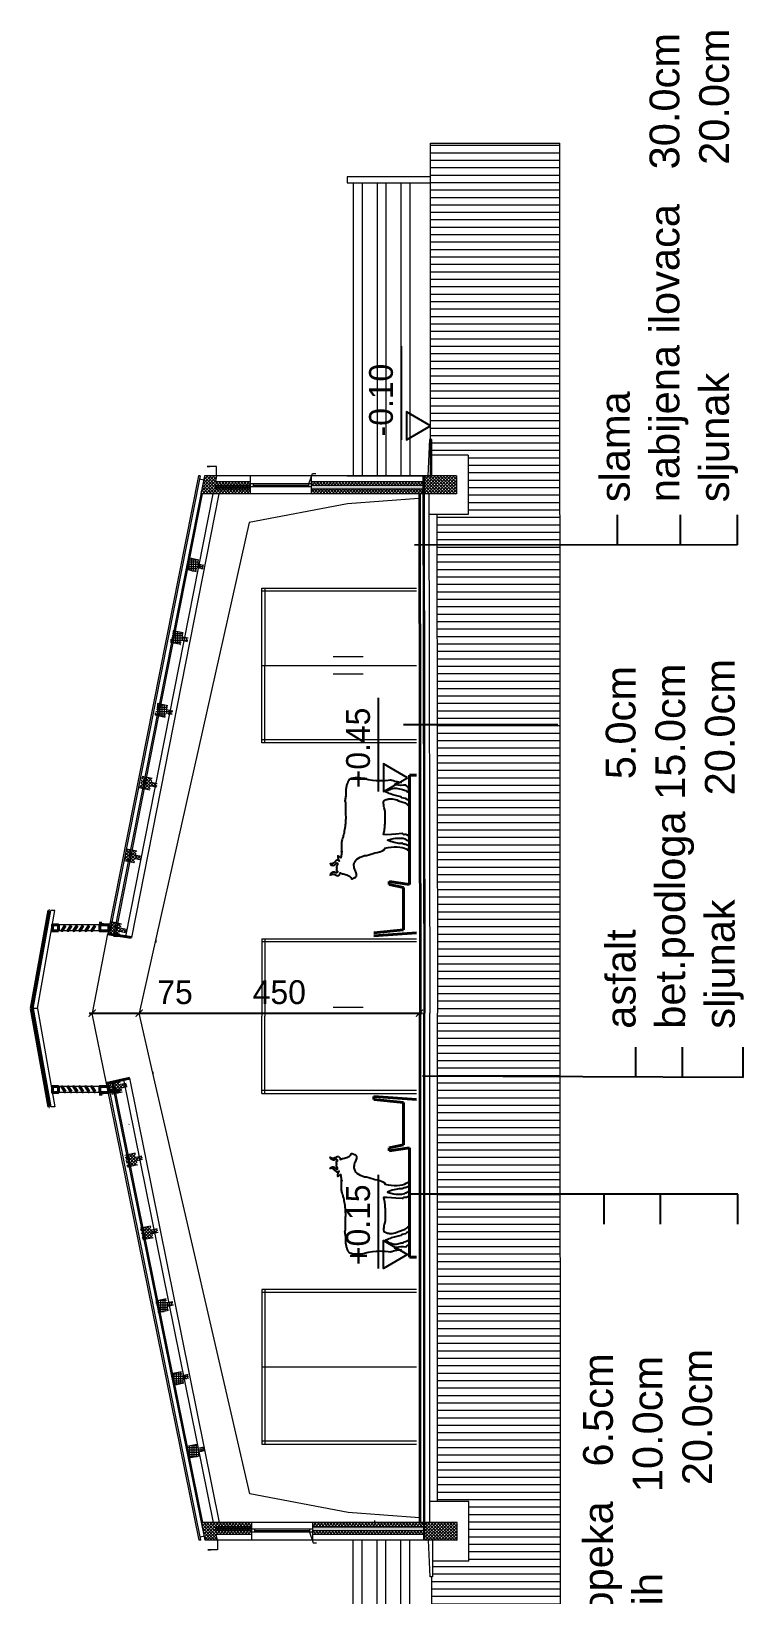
# Model space of a CAD drawing. Header units: millimetres. Extents: x 73 to 57768, y -40361 to 10065.
# Drawn here: x 17407 to 18603, y 3699 to 6325 of the extents above; entities that cross this region are included whole.
import ezdxf

# ---------------------------------------------------------------- set-up
doc = ezdxf.new("R2010")
doc.units = ezdxf.units.MM
for name, color, linetype, lineweight in [('kote', 124, 'Continuous', 5), ('kote i srafura', 9, 'Continuous', 5), ('Layer1', 7, 'Continuous', 5), ('Layer2', 1, 'Continuous', 5), ('Layer3', 3, 'Continuous', 5)]:
    doc.layers.add(name, color=color, linetype=linetype, lineweight=lineweight)
doc.layers.add('pogled', color=7, linetype='Continuous', lineweight=5, true_color=0x8db1c3)
doc.layers.add('presjek', color=7, linetype='Continuous', lineweight=40, true_color=0xe37da2)
doc.layers.add('TEXT', color=7, linetype='Continuous')
doc.dimstyles.new('1-200', dxfattribs={"dimtxt": 40, "dimasz": 12, "dimexe": 10, "dimexo": 10, "dimgap": 15, "dimtad": 1, "dimdec": 0, "dimtxsty": 'Standard', "dimblk": 'ARCHTICK', "dimcen": 2.5, "dimdle": 5, "dimadec": 0, "dimazin": 0, "dimtfac": 1, "dimtdec": 0, "dimtmove": 0, "dimatfit": 3, "dimldrblk": 'ARCHTICK', "dimfxl": 1, "dimarcsym": 0})
pattern_1 = [(135, (19755.5637, -9943.8857), (-2.6516504, -2.6516504), []), (225, (19755.5637, -9943.8857), (2.6516504, -2.6516504), [])]
pattern_2 = [(225, (19754.3293, 19312.8506), (-2.6516504, 2.6516504), []), (135, (19754.3293, 19312.8506), (2.6516504, 2.6516504), [])]

# ---------------------------------------------------------------- blocks, each defined once
blk = doc.blocks.new('_ArchTick')
at = {"layer": 'kote', "color": 0, "const_width": 0.15}
blk.add_lwpolyline([(-0.5, -0.5), (0.5, 0.5)], dxfattribs=at)
blk = doc.blocks.new('*D171')
at = {"layer": 'Defpoints', "color": 0}
for p in [(17508.8, 4676), (17587.7, 4676), (17587.7, 4676)]:
    blk.add_point(p, dxfattribs=at)
at = {"layer": 'kote i srafura', "color": 0, "lineweight": -2}
for p, q in [((17503.8, 4676), (17587.7, 4676)), ((17587.7, 4676), (17696.3, 4676))]:
    blk.add_line(p, q, dxfattribs=at)
at = {"layer": 'kote i srafura', "color": 0, "lineweight": -2, "xscale": 12, "yscale": 12, "zscale": 12, "rotation": 180}
blk.add_blockref('_ArchTick', (17508.8, 4676), dxfattribs=at)
at = {"layer": 'kote i srafura', "color": 0, "lineweight": -2, "xscale": 12, "yscale": 12, "zscale": 12}
blk.add_blockref('_ArchTick', (17587.7, 4676), dxfattribs=at)
at = {"layer": 'kote i srafura', "color": 0, "insert": (17648, 4711), "char_height": 40, "attachment_point": 5}
blk.add_mtext('75', dxfattribs=at)
blk = doc.blocks.new('*D172')
at = {"layer": 'Defpoints', "color": 0}
for p in [(17587.7, 4676), (18058.7, 4676), (18058.7, 4676)]:
    blk.add_point(p, dxfattribs=at)
at = {"layer": 'kote i srafura', "color": 0, "lineweight": -2}
blk.add_line((17582.7, 4676), (18063.7, 4676), dxfattribs=at)
at = {"layer": 'kote i srafura', "color": 0, "lineweight": -2, "xscale": 12, "yscale": 12, "zscale": 12, "rotation": 180}
blk.add_blockref('_ArchTick', (17587.7, 4676), dxfattribs=at)
at = {"layer": 'kote i srafura', "color": 0, "lineweight": -2, "xscale": 12, "yscale": 12, "zscale": 12}
blk.add_blockref('_ArchTick', (18058.7, 4676), dxfattribs=at)
at = {"layer": 'kote i srafura', "color": 0, "insert": (17823.2, 4711), "char_height": 40, "attachment_point": 5}
blk.add_mtext('450', dxfattribs=at)

msp = doc.modelspace()

# ---------------------------------------------------------------- hatches: boundary and pattern name
at = {"layer": 'Layer2', "linetype": 'Continuous'}
h = msp.add_hatch(dxfattribs=at)
h.set_pattern_fill('ANSI31', color=256, scale=100, angle=135, style=0)
h.set_pattern_definition([(180, (19755.564, -9903.499), (-3e-15, -12.5), [])])
h.paths.add_polyline_path([(18088.743, 4676.05), (18088.743, 3855.476), (18141.743, 3855.476), (18141.743, 3755.476), (18080.511, 3755.476), (18080.511, 3729.044), (18078.535, 3729.044), (18078.535, 3174.482), (18295.43, 3174.482), (18294.196, 6137.626), (18077.301, 6137.626), (18077.301, 5639.921), (18079.276, 5639.921), (18079.276, 5613.488), (18140.508, 5613.488), (18140.508, 5513.488), (18087.508, 5513.488)])
h = msp.add_hatch(dxfattribs=at)
h.set_pattern_fill('ANSI37', color=256, scale=30, angle=90, style=0)
h.set_pattern_definition(pattern_2)
h.paths.add_polyline_path([(17691.063, 5548.488), (17775.024, 5548.488), (17775.024, 5556.488), (17715.761, 5556.488), (17715.761, 5562.488), (17775.024, 5562.488), (17775.024, 5568.488), (17715.761, 5568.488), (17717.886, 5578.488), (17697.44, 5578.488)])
h = msp.add_hatch(dxfattribs=at)
h.set_pattern_fill('ANSI37', color=256, scale=30, angle=90, style=0)
h.set_pattern_definition(pattern_2)
h.paths.add_polyline_path([(17877.508, 5568.488), (17877.508, 5562.488), (18064.508, 5562.488), (18064.508, 5568.488)])
h.paths.add_polyline_path([(18064.508, 5548.488), (18064.508, 5556.488), (17877.508, 5556.488), (17877.508, 5548.488)])
h = msp.add_hatch(dxfattribs=at)
h.set_pattern_fill('ANSI37', color=256, scale=30, angle=90, style=0)
h.set_pattern_definition(pattern_2)
h.paths.add_polyline_path([(18066.508, 5578.488), (18066.55, 5548.488), (18120.508, 5548.488), (18120.508, 5578.488)])
h = msp.add_hatch(dxfattribs=at)
h.set_pattern_fill('HONEY', color=256, scale=12, angle=90, style=0)
h.set_pattern_definition([(270, (19790.4037, 14869.0735), (-1.2990381, -2.25), [1.5, -3]), (150, (19790.4037, 14869.0735), (-1.2990381, 2.25), [1.5, -3]), (210, (19790.4037, 14869.0735), (-2.5980762, -5e-09), [-3, 1.5])])
h.paths.add_polyline_path([(17775.024, 5556.488), (17775.024, 5562.488), (17715.761, 5562.488), (17715.761, 5556.488)])
h = msp.add_hatch(dxfattribs=at)
h.set_pattern_fill('HONEY', color=256, scale=12, angle=90, style=0)
h.set_pattern_definition([(270, (19754.3293, 19312.8506), (-1.2990381, -2.25), [1.5, -3]), (150, (19754.3293, 19312.8506), (-1.29903811, 2.25), [1.5, -3]), (210, (19754.3293, 19312.8506), (-2.59807621, -5e-09), [-3, 1.5])])
h.paths.add_polyline_path([(18064.508, 5556.488), (18064.508, 5562.488), (17877.508, 5562.488), (17877.508, 5556.488)])
h = msp.add_hatch(dxfattribs=at)
h.set_pattern_fill('ANSI37', color=256, scale=30, angle=135, style=0)
h.set_pattern_definition([(180, (19790.4037, 14869.0735), (-4e-16, 3.75), []), (90, (19790.4037, 14869.0735), (3.75, 4e-16), [])])
h.paths.add_polyline_path([(17666.541, 5421.099), (17683.659, 5417.461), (17687.817, 5437.023), (17670.7, 5440.662)])
h.paths.add_polyline_path([(17694.896, 5422.228), (17696.143, 5428.097), (17686.362, 5430.176), (17685.114, 5424.308)])
h.paths.add_polyline_path([(17657.67, 5295.192), (17661.828, 5314.755), (17644.711, 5318.393), (17640.552, 5298.831)])
h.paths.add_polyline_path([(17668.907, 5299.96), (17670.154, 5305.829), (17660.373, 5307.908), (17659.125, 5302.039)])
h.paths.add_polyline_path([(17618.722, 5196.125), (17614.563, 5176.562), (17631.681, 5172.924), (17635.839, 5192.487)])
h.paths.add_polyline_path([(17642.918, 5177.692), (17644.165, 5183.56), (17634.384, 5185.64), (17633.136, 5179.771)])
h = msp.add_hatch(dxfattribs=at)
h.set_pattern_fill('ANSI37', color=256, scale=30, angle=90, style=0)
h.set_pattern_definition(pattern_2)
h.paths.add_polyline_path([(17605.692, 5050.655), (17609.85, 5070.218), (17592.733, 5073.857), (17588.574, 5054.294)])
h.paths.add_polyline_path([(17608.395, 5063.371), (17607.147, 5057.502), (17616.929, 5055.423), (17618.176, 5061.292)])
h.paths.add_polyline_path([(17566.744, 4951.588), (17562.585, 4932.025), (17579.703, 4928.387), (17583.861, 4947.95)])
h.paths.add_polyline_path([(17582.406, 4941.103), (17581.158, 4935.234), (17590.94, 4933.155), (17592.187, 4939.024)])
h.paths.add_polyline_path([(17536.596, 4809.757), (17553.714, 4806.118), (17557.872, 4825.681), (17540.755, 4829.32)])
h.paths.add_polyline_path([(17564.951, 4810.886), (17566.198, 4816.755), (17556.417, 4818.834), (17555.169, 4812.965)])
h = msp.add_hatch(dxfattribs=at)
h.set_pattern_fill('ANSI37', color=256, scale=30, angle=90, style=0)
h.set_pattern_definition(pattern_1)
h.paths.add_polyline_path([(17589.809, 4314.671), (17593.967, 4295.108), (17611.085, 4298.747), (17606.926, 4318.31)])
h.paths.add_polyline_path([(17608.382, 4311.463), (17609.629, 4305.594), (17619.411, 4307.673), (17618.163, 4313.542)])
h.paths.add_polyline_path([(17563.82, 4436.94), (17567.978, 4417.377), (17585.096, 4421.015), (17580.937, 4440.578)])
h.paths.add_polyline_path([(17582.393, 4433.731), (17583.64, 4427.862), (17593.422, 4429.941), (17592.174, 4435.81)])
h.paths.add_polyline_path([(17537.831, 4559.208), (17541.989, 4539.645), (17559.107, 4543.284), (17554.948, 4562.847)])
h.paths.add_polyline_path([(17556.404, 4556), (17557.651, 4550.131), (17567.433, 4552.21), (17566.185, 4558.079)])
h = msp.add_hatch(dxfattribs=at)
h.set_pattern_fill('ANSI37', color=256, scale=30, angle=135, style=0)
h.set_pattern_definition([(180, (19791.638, -5500.1087), (-9e-16, -3.75), []), (270, (19791.638, -5500.1087), (3.75, -9e-16), [])])
h.paths.add_polyline_path([(17671.934, 3928.303), (17689.051, 3931.941), (17684.893, 3951.504), (17667.776, 3947.866)])
h.paths.add_polyline_path([(17686.349, 3944.657), (17687.596, 3938.788), (17697.378, 3940.868), (17696.13, 3946.736)])
h.paths.add_polyline_path([(17641.787, 4070.134), (17645.945, 4050.571), (17663.062, 4054.21), (17658.904, 4073.773)])
h.paths.add_polyline_path([(17660.36, 4066.926), (17661.607, 4061.057), (17671.389, 4063.136), (17670.141, 4069.005)])
h.paths.add_polyline_path([(17637.073, 4176.478), (17632.915, 4196.041), (17615.798, 4192.403), (17619.956, 4172.84)])
h.paths.add_polyline_path([(17634.371, 4189.194), (17635.618, 4183.325), (17645.4, 4185.404), (17644.152, 4191.273)])
h = msp.add_hatch(dxfattribs=at)
h.set_pattern_fill('ANSI37', color=256, scale=30, angle=90, style=0)
h.set_pattern_definition(pattern_1)
h.paths.add_polyline_path([(17692.297, 3820.476), (17698.674, 3790.476), (17719.121, 3790.476), (17716.995, 3800.476), (17776.258, 3800.476), (17776.258, 3806.476), (17716.995, 3806.476), (17716.995, 3812.476), (17776.258, 3812.476), (17776.258, 3820.476)])
h = msp.add_hatch(dxfattribs=at)
h.set_pattern_fill('HONEY', color=256, scale=12, angle=90, style=0)
h.set_pattern_definition([(90, (19791.638, -5500.1087), (-1.2990381, 2.25), [1.5, -3]), (210, (19791.638, -5500.1087), (-1.2990381, -2.25), [1.5, -3]), (150, (19791.638, -5500.1087), (-2.5980762, 5e-09), [-3, 1.5])])
h.paths.add_polyline_path([(17716.995, 3812.476), (17716.995, 3806.476), (17776.258, 3806.476), (17776.258, 3812.476)])
h = msp.add_hatch(dxfattribs=at)
h.set_pattern_fill('ANSI37', color=256, scale=30, angle=90, style=0)
h.set_pattern_definition(pattern_1)
h.paths.add_polyline_path([(18065.743, 3800.476), (18065.743, 3806.476), (17878.743, 3806.476), (17878.743, 3800.476)])
h.paths.add_polyline_path([(17878.743, 3820.476), (17878.743, 3812.476), (18065.743, 3812.476), (18065.743, 3820.476)])
h = msp.add_hatch(dxfattribs=at)
h.set_pattern_fill('HONEY', color=256, scale=12, angle=90, style=0)
h.set_pattern_definition([(90, (19755.5637, -9943.8857), (-1.2990381, 2.25), [1.5, -3]), (210, (19755.5637, -9943.8857), (-1.29903811, -2.25), [1.5, -3]), (150, (19755.5637, -9943.8857), (-2.59807621, 5e-09), [-3, 1.5])])
h.paths.add_polyline_path([(17878.743, 3812.476), (17878.743, 3806.476), (18065.743, 3806.476), (18065.743, 3812.476)])
h = msp.add_hatch(dxfattribs=at)
h.set_pattern_fill('ANSI37', color=256, scale=30, angle=90, style=0)
h.set_pattern_definition(pattern_1)
h.paths.add_polyline_path([(18121.743, 3790.476), (18121.743, 3820.476), (18067.743, 3820.476), (18067.743, 3790.476)])

# ---------------------------------------------------------------- linework, layer by layer
at = {"color": 7}
for points in [[(18008.32, 5036.093), (18010.459, 5036.182), (18012.777, 5036.093), (18015.272, 5035.736), (18017.946, 5035.112), (18020.709, 5034.132), (18023.561, 5032.706), (18034.75, 5029.199), (18037.691, 5026.614), (18038.226, 5025.99), (18038.76, 5025.366), (18039.384, 5024.742), (18039.919, 5024.118), (18040.454, 5024.742), (18040.899, 5025.277), (18041.256, 5025.723), (18041.345, 5025.901), (18041.345, 5026.614), (18041.345, 5027.505), (18041.345, 5028.486), (18041.345, 5029.466), (18041.345, 5030.446), (18041.345, 5031.427), (18041.345, 5032.229), (18041.345, 5032.942), (18040.454, 5033.655), (18039.919, 5033.922), (18039.384, 5034.101), (18038.76, 5034.19), (18038.315, 5034.368), (18037.691, 5034.725), (18036.978, 5035.17), (18036.176, 5035.794), (18035.374, 5036.507), (18029.235, 5037.706), (18028.433, 5038.508), (18027.72, 5039.31), (18022.937, 5040.727), (18020.798, 5041.262), (18018.481, 5041.797), (18015.985, 5042.331), (18013.579, 5043.044), (18011.262, 5043.757), (18009.122, 5044.47), (18007.34, 5045.273), (18006.449, 5045.807), (18005.379, 5046.431), (18003.864, 5047.055), (18001.547, 5047.679), (18003.864, 5049.194), (18006.27, 5050.531), (18008.766, 5051.69), (18011.172, 5052.67), (18013.579, 5053.472), (18015.807, 5053.918), (18018.035, 5054.096), (18019.996, 5054.007), (18022.491, 5053.561), (18027.72, 5052.144), (18029.859, 5051.61), (18031.819, 5051.075), (18033.513, 5050.451), (18035.117, 5049.827), (18036.543, 5049.203), (18037.791, 5048.579), (18038.771, 5047.955), (18039.573, 5047.332), (18040.376, 5046.797), (18041.089, 5046.173), (18041.089, 5047.064), (18041, 5048.223), (18040.821, 5049.56), (18040.732, 5050.897), (18040.643, 5052.233), (18040.465, 5053.57), (18040.376, 5054.729), (18040.376, 5055.62), (18039.752, 5055.799), (18039.217, 5055.977), (18038.593, 5056.333), (18037.969, 5056.69), (18037.345, 5057.135), (18036.811, 5057.581), (18036.276, 5058.205), (18035.83, 5058.918), (18031.909, 5058.829), (18027.096, 5058.74), (18019.639, 5059.8), (18016.698, 5060.424), (18017.679, 5060.87), (18018.57, 5061.226), (18019.461, 5061.672), (18020.263, 5062.118), (18021.244, 5062.563), (18022.224, 5063.187), (18023.383, 5063.9), (18027.631, 5063.731), (18023.65, 5064.346), (18021.957, 5064.435), (18019.729, 5064.791), (18017.322, 5065.415), (18014.827, 5066.128), (18012.42, 5066.752), (18010.459, 5067.198), (18009.122, 5067.376), (18005.825, 5067.019), (18000.923, 5066.574), (17996.11, 5066.217), (17992.991, 5066.128), (17990.228, 5066.217), (17985.593, 5066.485), (17979.532, 5067.019), (17972.313, 5067.911), (17965.975, 5069.951), (17959.825, 5070.754), (17954.656, 5071.11), (17950.378, 5071.11), (17946.902, 5070.754), (17944.139, 5070.041), (17941.911, 5069.06), (17940.218, 5067.723), (17939.772, 5067.188), (17939.326, 5066.565), (17938.881, 5065.852), (17938.435, 5065.049), (17937.989, 5064.158), (17937.633, 5063.178), (17937.276, 5062.197), (17936.92, 5061.128), (17936.563, 5059.969), (17936.296, 5058.9), (17936.029, 5057.741), (17935.761, 5056.582), (17935.494, 5055.424), (17935.316, 5054.265), (17935.137, 5053.106), (17934.959, 5051.948), (17935.137, 5049.541), (17935.137, 5047.224), (17935.048, 5045.174), (17934.959, 5043.124), (17934.781, 5041.253), (17934.513, 5039.381), (17934.246, 5037.688), (17933.89, 5035.994), (17933.622, 5034.479), (17933.355, 5032.964), (17934.448, 5030.812), (17934.27, 5029.297), (17934.181, 5027.871), (17934.27, 5026.445), (17934.359, 5025.019), (17934.493, 5024.261), (17934.493, 5024.261), (17934.493, 5024.261), (17934.493, 5024.261), (17934.493, 5024.261), (17934.493, 5024.261), (17934.092, 5019.446), (17934.092, 5019.446), (17934.531, 5011.73), (17934.531, 5011.73), (17934.531, 5011.73), (17934.531, 5011.73), (17934.531, 5011.73), (17934.531, 5011.73), (17934.531, 5011.73), (17934.424, 5008.946), (17934.959, 5005.905), (17934.87, 5003.142), (17934.603, 5000.29), (17934.424, 4997.527), (17934.157, 4994.764), (17933.89, 4992.001), (17933.533, 4989.328), (17933.177, 4986.654), (17932.731, 4984.069), (17932.285, 4981.484), (17931.84, 4978.989), (17931.305, 4976.582), (17930.681, 4974.265), (17930.146, 4972.126), (17929.522, 4969.987), (17928.809, 4968.026), (17928.096, 4966.155), (17927.918, 4964.907), (17927.829, 4963.57), (17927.829, 4962.055), (17927.74, 4960.361), (17927.74, 4958.668), (17927.74, 4956.796), (17927.829, 4954.836), (17927.829, 4952.875), (17927.829, 4951.627), (17927.829, 4950.468), (17927.829, 4949.221), (17927.74, 4947.973), (17927.651, 4946.725), (17928.047, 4948.391), (17927.958, 4947.233), (17927.869, 4945.985), (17927.69, 4944.826), (17927.512, 4943.578), (17927.423, 4942.42), (17927.156, 4941.35), (17926.977, 4940.192), (17926.799, 4939.122), (17926.621, 4938.053), (17926.353, 4937.072), (17925.64, 4937.607), (17925.016, 4938.142), (17924.303, 4938.498), (17923.59, 4938.944), (17922.967, 4939.3), (17922.343, 4939.657), (17921.808, 4939.924), (17921.362, 4940.192), (17921.362, 4939.39), (17921.451, 4938.587), (17921.451, 4937.785), (17921.541, 4937.072), (17921.719, 4936.359), (17921.808, 4935.735), (17921.986, 4935.111), (17922.164, 4934.488), (17922.343, 4934.131), (17922.61, 4933.775), (17922.788, 4933.329), (17922.967, 4932.972), (17923.234, 4932.527), (17923.412, 4932.17), (17923.68, 4931.814), (17923.947, 4931.546), (17923.056, 4932.259), (17922.075, 4932.794), (17921.095, 4933.062), (17920.025, 4932.972), (17918.956, 4932.438), (17917.975, 4931.725), (17917.173, 4930.922), (17916.46, 4930.12), (17915.747, 4929.318), (17915.034, 4928.516), (17914.232, 4927.981), (17913.341, 4927.536), (17911.737, 4927.001), (17910.489, 4926.734), (17909.419, 4926.823), (17908.35, 4927.09), (17908.885, 4926.11), (17909.776, 4925.308), (17910.934, 4924.773), (17912.271, 4924.416), (17913.697, 4924.327), (17915.034, 4924.505), (17916.104, 4924.951), (17916.995, 4925.664), (17917.708, 4926.555), (17918.421, 4927.268), (17919.134, 4927.892), (17919.758, 4928.249), (17920.382, 4928.338), (17920.738, 4928.16), (17921.006, 4927.625), (17921.006, 4926.734), (17920.738, 4925.664), (17920.382, 4924.773), (17920.025, 4923.971), (17919.669, 4923.168), (17919.402, 4922.455), (17919.312, 4921.653), (17919.491, 4920.851), (17920.025, 4919.871), (17919.669, 4919.158), (17919.312, 4918.445), (17919.134, 4917.643), (17919.134, 4916.93), (17919.223, 4916.217), (17919.491, 4915.504), (17920.025, 4914.969), (17920.649, 4914.523), (17920.828, 4913.543), (17920.738, 4912.741), (17920.382, 4912.206), (17919.758, 4911.849), (17919.045, 4911.76), (17918.154, 4911.849), (17917.262, 4912.117), (17916.282, 4912.652), (17915.213, 4913.008), (17913.965, 4913.008), (17912.717, 4912.652), (17911.38, 4912.028), (17910.311, 4911.226), (17909.419, 4910.245), (17908.885, 4909.176), (17908.706, 4908.106), (17909.687, 4908.819), (17910.578, 4909.176), (17911.826, 4909.443), (17913.608, 4909.621), (17914.589, 4909.532), (17915.569, 4909.265), (17916.46, 4908.819), (17917.441, 4908.284), (17918.421, 4907.839), (17919.402, 4907.393), (17920.56, 4907.037), (17921.808, 4906.947), (17922.61, 4907.126), (17923.234, 4907.393), (17923.858, 4907.928), (17924.393, 4908.552), (17924.749, 4909.354), (17925.106, 4910.156), (17925.373, 4910.958), (17925.462, 4911.849), (17926.264, 4911.493), (17927.156, 4911.136), (17928.047, 4910.691), (17929.116, 4910.334), (17930.542, 4910.156), (17932.414, 4909.71), (17934.553, 4909.086), (17936.781, 4908.284), (17939.009, 4907.304), (17940.881, 4906.234), (17942.396, 4904.987), (17943.287, 4903.65), (17943.822, 4902.58), (17944.535, 4901.956), (17945.159, 4901.778), (17945.872, 4901.867), (17946.585, 4902.135), (17947.298, 4902.491), (17947.833, 4902.848), (17948.279, 4903.115), (17948.902, 4903.293), (17949.794, 4903.65), (17950.863, 4904.185), (17951.844, 4905.076), (17952.557, 4906.413), (17953.002, 4908.106), (17952.735, 4910.334), (17951.754, 4913.186), (17951.041, 4914.791), (17950.328, 4916.484), (17949.705, 4918.267), (17949.081, 4920.138), (17948.724, 4921.921), (17948.457, 4923.881), (17948.457, 4925.753), (17948.813, 4927.625), (17949.437, 4929.496), (17950.418, 4931.279), (17951.754, 4933.062), (17953.626, 4934.755), (17955.943, 4936.448), (17958.795, 4937.963), (17962.182, 4939.479), (17966.282, 4940.816), (17969.59, 4941.092), (17973.511, 4942.251), (17977.166, 4943.32), (17980.642, 4944.301), (17983.761, 4945.281), (17987.622, 4945.964), (17987.622, 4945.964), (17991.604, 4946.824), (17992.025, 4946.936), (17994.999, 4948.179), (17996.917, 4949.508), (17996.917, 4949.508), (17996.917, 4949.508), (17999.764, 4950.923), (18000.388, 4952.082), (18000.655, 4953.33), (18005.914, 4954.31), (18011.172, 4955.023), (18016.163, 4955.38), (18020.976, 4955.38), (18025.433, 4955.023), (18029.532, 4954.399), (18033.187, 4953.24), (18036.217, 4951.814), (18037.108, 4951.28), (18038.356, 4950.656), (18039.515, 4950.032), (18040.228, 4949.497), (18040.317, 4950.299), (18040.495, 4951.28), (18040.673, 4952.26), (18040.941, 4953.24), (18041.297, 4954.132), (18041.475, 4955.023), (18041.654, 4955.736), (18041.743, 4956.182), (18041.208, 4956.538), (18040.317, 4957.073), (18039.247, 4957.608), (18038, 4958.142), (18036.752, 4958.677), (18035.504, 4959.123), (18034.524, 4959.479), (18033.9, 4959.568), (18032.919, 4959.747), (18031.85, 4960.192), (18030.869, 4960.727), (18030.067, 4961.173), (18029.176, 4961.351), (18027.839, 4961.262), (18026.324, 4961.262), (18024.809, 4961.173), (18023.65, 4961.262), (18021.689, 4961.618), (18019.016, 4962.064), (18016.074, 4962.777), (18012.955, 4963.579), (18009.836, 4964.47), (18007.073, 4965.54), (18004.844, 4966.609), (18010.459, 4968.481), (18015.094, 4969.64), (18019.105, 4970.175), (18028.709, 4970.264), (18031.472, 4969.818), (18033.879, 4969.016), (18035.929, 4967.946), (18037.8, 4966.609), (18038.781, 4965.986), (18039.583, 4965.718), (18040.207, 4965.807), (18040.652, 4965.986), (18041.009, 4966.431), (18041.187, 4966.877), (18041.365, 4967.233), (18041.454, 4967.59), (18041.454, 4968.303), (18041.365, 4969.194), (18041.187, 4970.085), (18041.009, 4970.977), (18040.92, 4971.868), (18040.741, 4972.67), (18040.652, 4973.383), (18040.652, 4973.829), (18039.939, 4974.274), (18039.048, 4974.809), (18037.978, 4975.255), (18036.642, 4975.7), (18035.75, 4975.879), (18034.859, 4975.968), (18034.057, 4975.968), (18033.344, 4975.879), (18032.631, 4975.79), (18032.007, 4975.968), (18031.561, 4976.235), (18031.116, 4976.681), (18030.759, 4977.126), (18030.403, 4977.483), (18029.957, 4977.661), (18029.511, 4977.661), (18018.659, 4976.948), (18011.618, 4976.146), (18004.042, 4975.7), (17998.16, 4975.879), (17998.427, 4977.037), (17998.695, 4978.107), (17998.962, 4979.176), (17999.229, 4980.246), (17999.408, 4981.404), (17999.586, 4982.474), (17999.764, 4983.454), (17999.942, 4984.524), (18000.032, 4985.593), (18000.21, 4986.574), (18000.299, 4987.643), (18000.388, 4988.624), (18000.477, 4989.604), (18000.566, 4990.585), (18000.566, 4991.565), (18000.655, 4992.545), (18000.745, 4994.06), (18000.745, 4995.576), (18000.834, 4997.002), (18000.834, 4998.428), (18000.834, 4999.854), (18000.834, 5001.191), (18000.834, 5002.527), (18000.834, 5003.775), (18000.745, 5004.934), (18000.745, 5006.182), (18000.745, 5007.251), (18000.834, 5008.321), (18000.834, 5009.39), (18000.834, 5010.371), (18000.923, 5011.262), (18001.012, 5012.153), (18001.012, 5013.044), (18001.012, 5014.114), (18000.834, 5015.273), (18000.566, 5016.52), (18000.299, 5017.857), (17999.853, 5019.372), (17999.408, 5020.888), (17998.516, 5023.169), (17998.516, 5023.169), (17998.516, 5023.169), (17998.516, 5023.169), (17998.516, 5023.169), (17998.516, 5023.169), (17998.516, 5023.169), (17998.516, 5023.169), (17998.516, 5023.169), (17998.516, 5023.169), (17998.516, 5023.169), (17998.516, 5023.169), (17998.516, 5023.169), (17998.516, 5023.169), (17998.516, 5023.169), (17998.516, 5023.169), (17998.516, 5023.169), (17998.606, 5024.863), (17998.516, 5026.378), (17998.427, 5027.804), (17998.338, 5029.052), (17998.249, 5030.21), (17998.249, 5031.191), (17998.516, 5031.993), (17998.962, 5032.617), (18000.121, 5033.508), (18001.368, 5034.132), (18002.616, 5034.756), (18003.775, 5035.112), (18005.023, 5035.469), (18006.181, 5035.647), (18007.34, 5035.914), (18008.32, 5036.093), (18008.32, 5036.093)], [(18008.32, 4306.007), (18010.459, 4305.918), (18012.777, 4306.007), (18015.272, 4306.364), (18017.946, 4306.988), (18020.709, 4307.968), (18023.561, 4309.394), (18034.75, 4312.901), (18037.691, 4315.486), (18038.226, 4316.11), (18038.76, 4316.733), (18039.384, 4317.357), (18039.919, 4317.981), (18040.454, 4317.357), (18040.899, 4316.823), (18041.256, 4316.377), (18041.345, 4316.199), (18041.345, 4315.486), (18041.345, 4314.594), (18041.345, 4313.614), (18041.345, 4312.634), (18041.345, 4311.653), (18041.345, 4310.673), (18041.345, 4309.871), (18041.345, 4309.158), (18040.454, 4308.445), (18039.919, 4308.177), (18039.384, 4307.999), (18038.76, 4307.91), (18038.315, 4307.732), (18037.691, 4307.375), (18036.978, 4306.93), (18036.176, 4306.306), (18035.374, 4305.593), (18029.235, 4304.394), (18028.433, 4303.592), (18027.72, 4302.79), (18022.937, 4301.373), (18020.798, 4300.838), (18018.481, 4300.303), (18015.985, 4299.768), (18013.579, 4299.055), (18011.262, 4298.342), (18009.122, 4297.629), (18007.34, 4296.827), (18006.449, 4296.292), (18005.379, 4295.668), (18003.864, 4295.045), (18001.547, 4294.421), (18003.864, 4292.906), (18006.27, 4291.569), (18008.766, 4290.41), (18011.172, 4289.43), (18013.579, 4288.627), (18015.807, 4288.182), (18018.035, 4288.004), (18019.996, 4288.093), (18022.491, 4288.538), (18027.72, 4289.955), (18029.859, 4290.49), (18031.819, 4291.025), (18033.513, 4291.649), (18035.117, 4292.273), (18036.543, 4292.897), (18037.791, 4293.52), (18038.771, 4294.144), (18039.573, 4294.768), (18040.376, 4295.303), (18041.089, 4295.927), (18041.089, 4295.036), (18041, 4293.877), (18040.821, 4292.54), (18040.732, 4291.203), (18040.643, 4289.866), (18040.465, 4288.529), (18040.376, 4287.371), (18040.376, 4286.479), (18039.752, 4286.301), (18039.217, 4286.123), (18038.593, 4285.766), (18037.969, 4285.41), (18037.345, 4284.964), (18036.811, 4284.519), (18036.276, 4283.895), (18035.83, 4283.182), (18031.909, 4283.271), (18027.096, 4283.36), (18019.639, 4282.3), (18016.698, 4281.676), (18017.679, 4281.23), (18018.57, 4280.873), (18019.461, 4280.428), (18020.263, 4279.982), (18021.244, 4279.537), (18022.224, 4278.913), (18023.383, 4278.2), (18027.631, 4278.369), (18023.65, 4277.754), (18021.957, 4277.665), (18019.729, 4277.308), (18017.322, 4276.685), (18014.827, 4275.972), (18012.42, 4275.348), (18010.459, 4274.902), (18009.122, 4274.724), (18005.825, 4275.08), (18000.923, 4275.526), (17996.11, 4275.882), (17992.991, 4275.972), (17990.228, 4275.882), (17985.593, 4275.615), (17979.532, 4275.08), (17972.313, 4274.189), (17965.975, 4272.148), (17959.825, 4271.346), (17954.656, 4270.99), (17950.378, 4270.99), (17946.902, 4271.346), (17944.139, 4272.059), (17941.911, 4273.04), (17940.218, 4274.376), (17939.772, 4274.911), (17939.326, 4275.535), (17938.881, 4276.248), (17938.435, 4277.05), (17937.989, 4277.942), (17937.633, 4278.922), (17937.276, 4279.902), (17936.92, 4280.972), (17936.563, 4282.13), (17936.296, 4283.2), (17936.029, 4284.359), (17935.761, 4285.517), (17935.494, 4286.676), (17935.316, 4287.835), (17935.137, 4288.993), (17934.959, 4290.152), (17935.137, 4292.558), (17935.137, 4294.876), (17935.048, 4296.925), (17934.959, 4298.975), (17934.781, 4300.847), (17934.513, 4302.719), (17934.246, 4304.412), (17933.89, 4306.106), (17933.622, 4307.621), (17933.355, 4309.136), (17934.448, 4311.288), (17934.27, 4312.803), (17934.181, 4314.229), (17934.27, 4315.655), (17934.359, 4317.081), (17934.493, 4317.838), (17934.493, 4317.838), (17934.493, 4317.838), (17934.493, 4317.838), (17934.493, 4317.838), (17934.493, 4317.838), (17934.092, 4322.653), (17934.092, 4322.653), (17934.531, 4330.369), (17934.531, 4330.369), (17934.531, 4330.369), (17934.531, 4330.369), (17934.531, 4330.369), (17934.531, 4330.369), (17934.531, 4330.369), (17934.424, 4333.153), (17934.959, 4336.195), (17934.87, 4338.958), (17934.603, 4341.81), (17934.424, 4344.573), (17934.157, 4347.335), (17933.89, 4350.098), (17933.533, 4352.772), (17933.177, 4355.446), (17932.731, 4358.031), (17932.285, 4360.615), (17931.84, 4363.111), (17931.305, 4365.517), (17930.681, 4367.835), (17930.146, 4369.974), (17929.522, 4372.113), (17928.809, 4374.073), (17928.096, 4375.945), (17927.918, 4377.193), (17927.829, 4378.53), (17927.829, 4380.045), (17927.74, 4381.738), (17927.74, 4383.432), (17927.74, 4385.303), (17927.829, 4387.264), (17927.829, 4389.225), (17927.829, 4390.473), (17927.829, 4391.631), (17927.829, 4392.879), (17927.74, 4394.127), (17927.651, 4395.375), (17928.047, 4393.708), (17927.958, 4394.867), (17927.869, 4396.115), (17927.69, 4397.273), (17927.512, 4398.521), (17927.423, 4399.68), (17927.156, 4400.749), (17926.977, 4401.908), (17926.799, 4402.978), (17926.621, 4404.047), (17926.353, 4405.027), (17925.64, 4404.493), (17925.016, 4403.958), (17924.303, 4403.601), (17923.59, 4403.156), (17922.967, 4402.799), (17922.343, 4402.443), (17921.808, 4402.175), (17921.362, 4401.908), (17921.362, 4402.71), (17921.451, 4403.512), (17921.451, 4404.314), (17921.541, 4405.027), (17921.719, 4405.741), (17921.808, 4406.364), (17921.986, 4406.988), (17922.164, 4407.612), (17922.343, 4407.969), (17922.61, 4408.325), (17922.788, 4408.771), (17922.967, 4409.127), (17923.234, 4409.573), (17923.412, 4409.929), (17923.68, 4410.286), (17923.947, 4410.553), (17923.056, 4409.84), (17922.075, 4409.306), (17921.095, 4409.038), (17920.025, 4409.127), (17918.956, 4409.662), (17917.975, 4410.375), (17917.173, 4411.177), (17916.46, 4411.979), (17915.747, 4412.782), (17915.034, 4413.584), (17914.232, 4414.118), (17913.341, 4414.564), (17911.737, 4415.099), (17910.489, 4415.366), (17909.419, 4415.277), (17908.35, 4415.01), (17908.885, 4415.99), (17909.776, 4416.792), (17910.934, 4417.327), (17912.271, 4417.683), (17913.697, 4417.773), (17915.034, 4417.594), (17916.104, 4417.149), (17916.995, 4416.436), (17917.708, 4415.544), (17918.421, 4414.831), (17919.134, 4414.208), (17919.758, 4413.851), (17920.382, 4413.762), (17920.738, 4413.94), (17921.006, 4414.475), (17921.006, 4415.366), (17920.738, 4416.436), (17920.382, 4417.327), (17920.025, 4418.129), (17919.669, 4418.931), (17919.402, 4419.644), (17919.312, 4420.446), (17919.491, 4421.249), (17920.025, 4422.229), (17919.669, 4422.942), (17919.312, 4423.655), (17919.134, 4424.457), (17919.134, 4425.17), (17919.223, 4425.883), (17919.491, 4426.596), (17920.025, 4427.131), (17920.649, 4427.577), (17920.828, 4428.557), (17920.738, 4429.359), (17920.382, 4429.894), (17919.758, 4430.25), (17919.045, 4430.339), (17918.154, 4430.25), (17917.262, 4429.983), (17916.282, 4429.448), (17915.213, 4429.092), (17913.965, 4429.092), (17912.717, 4429.448), (17911.38, 4430.072), (17910.311, 4430.874), (17909.419, 4431.855), (17908.885, 4432.924), (17908.706, 4433.994), (17909.687, 4433.281), (17910.578, 4432.924), (17911.826, 4432.657), (17913.608, 4432.478), (17914.589, 4432.568), (17915.569, 4432.835), (17916.46, 4433.281), (17917.441, 4433.815), (17918.421, 4434.261), (17919.402, 4434.707), (17920.56, 4435.063), (17921.808, 4435.152), (17922.61, 4434.974), (17923.234, 4434.707), (17923.858, 4434.172), (17924.393, 4433.548), (17924.749, 4432.746), (17925.106, 4431.944), (17925.373, 4431.142), (17925.462, 4430.25), (17926.264, 4430.607), (17927.156, 4430.963), (17928.047, 4431.409), (17929.116, 4431.765), (17930.542, 4431.944), (17932.414, 4432.389), (17934.553, 4433.013), (17936.781, 4433.815), (17939.009, 4434.796), (17940.881, 4435.865), (17942.396, 4437.113), (17943.287, 4438.45), (17943.822, 4439.519), (17944.535, 4440.143), (17945.159, 4440.322), (17945.872, 4440.232), (17946.585, 4439.965), (17947.298, 4439.609), (17947.833, 4439.252), (17948.279, 4438.985), (17948.902, 4438.806), (17949.794, 4438.45), (17950.863, 4437.915), (17951.844, 4437.024), (17952.557, 4435.687), (17953.002, 4433.994), (17952.735, 4431.765), (17951.754, 4428.913), (17951.041, 4427.309), (17950.328, 4425.616), (17949.705, 4423.833), (17949.081, 4421.962), (17948.724, 4420.179), (17948.457, 4418.218), (17948.457, 4416.347), (17948.813, 4414.475), (17949.437, 4412.603), (17950.418, 4410.821), (17951.754, 4409.038), (17953.626, 4407.345), (17955.943, 4405.651), (17958.795, 4404.136), (17962.182, 4402.621), (17966.282, 4401.284), (17969.59, 4401.008), (17973.511, 4399.849), (17977.166, 4398.779), (17980.642, 4397.799), (17983.761, 4396.819), (17987.622, 4396.136), (17987.622, 4396.136), (17991.604, 4395.276), (17992.025, 4395.163), (17994.999, 4393.921), (17996.917, 4392.591), (17996.917, 4392.591), (17996.917, 4392.591), (17999.764, 4391.177), (18000.388, 4390.018), (18000.655, 4388.77), (18005.914, 4387.79), (18011.172, 4387.077), (18016.163, 4386.72), (18020.976, 4386.72), (18025.433, 4387.077), (18029.532, 4387.701), (18033.187, 4388.859), (18036.217, 4390.285), (18037.108, 4390.82), (18038.356, 4391.444), (18039.515, 4392.068), (18040.228, 4392.603), (18040.317, 4391.8), (18040.495, 4390.82), (18040.673, 4389.84), (18040.941, 4388.859), (18041.297, 4387.968), (18041.475, 4387.077), (18041.654, 4386.364), (18041.743, 4385.918), (18041.208, 4385.562), (18040.317, 4385.027), (18039.247, 4384.492), (18038, 4383.957), (18036.752, 4383.423), (18035.504, 4382.977), (18034.524, 4382.62), (18033.9, 4382.531), (18032.919, 4382.353), (18031.85, 4381.907), (18030.869, 4381.373), (18030.067, 4380.927), (18029.176, 4380.749), (18027.839, 4380.838), (18026.324, 4380.838), (18024.809, 4380.927), (18023.65, 4380.838), (18021.689, 4380.481), (18019.016, 4380.036), (18016.074, 4379.323), (18012.955, 4378.521), (18009.836, 4377.629), (18007.073, 4376.56), (18004.844, 4375.49), (18010.459, 4373.619), (18015.094, 4372.46), (18019.105, 4371.925), (18028.709, 4371.836), (18031.472, 4372.282), (18033.879, 4373.084), (18035.929, 4374.153), (18037.8, 4375.49), (18038.781, 4376.114), (18039.583, 4376.382), (18040.207, 4376.292), (18040.652, 4376.114), (18041.009, 4375.669), (18041.187, 4375.223), (18041.365, 4374.866), (18041.454, 4374.51), (18041.454, 4373.797), (18041.365, 4372.906), (18041.187, 4372.014), (18041.009, 4371.123), (18040.92, 4370.232), (18040.741, 4369.43), (18040.652, 4368.717), (18040.652, 4368.271), (18039.939, 4367.825), (18039.048, 4367.291), (18037.978, 4366.845), (18036.642, 4366.399), (18035.75, 4366.221), (18034.859, 4366.132), (18034.057, 4366.132), (18033.344, 4366.221), (18032.631, 4366.31), (18032.007, 4366.132), (18031.561, 4365.865), (18031.116, 4365.419), (18030.759, 4364.973), (18030.403, 4364.617), (18029.957, 4364.439), (18029.511, 4364.439), (18018.659, 4365.152), (18011.618, 4365.954), (18004.042, 4366.399), (17998.16, 4366.221), (17998.427, 4365.062), (17998.695, 4363.993), (17998.962, 4362.923), (17999.229, 4361.854), (17999.408, 4360.695), (17999.586, 4359.626), (17999.764, 4358.645), (17999.942, 4357.576), (18000.032, 4356.506), (18000.21, 4355.526), (18000.299, 4354.456), (18000.388, 4353.476), (18000.477, 4352.496), (18000.566, 4351.515), (18000.566, 4350.535), (18000.655, 4349.554), (18000.745, 4348.039), (18000.745, 4346.524), (18000.834, 4345.098), (18000.834, 4343.672), (18000.834, 4342.246), (18000.834, 4340.909), (18000.834, 4339.572), (18000.834, 4338.324), (18000.745, 4337.166), (18000.745, 4335.918), (18000.745, 4334.849), (18000.834, 4333.779), (18000.834, 4332.71), (18000.834, 4331.729), (18000.923, 4330.838), (18001.012, 4329.947), (18001.012, 4329.055), (18001.012, 4327.986), (18000.834, 4326.827), (18000.566, 4325.579), (18000.299, 4324.242), (17999.853, 4322.727), (17999.408, 4321.212), (17998.516, 4318.931), (17998.516, 4318.931), (17998.516, 4318.931), (17998.516, 4318.931), (17998.516, 4318.931), (17998.516, 4318.931), (17998.516, 4318.931), (17998.516, 4318.931), (17998.516, 4318.931), (17998.516, 4318.931), (17998.516, 4318.931), (17998.516, 4318.931), (17998.516, 4318.931), (17998.516, 4318.931), (17998.516, 4318.931), (17998.516, 4318.931), (17998.516, 4318.931), (17998.606, 4317.237), (17998.516, 4315.722), (17998.427, 4314.296), (17998.338, 4313.048), (17998.249, 4311.89), (17998.249, 4310.909), (17998.516, 4310.107), (17998.962, 4309.483), (18000.121, 4308.592), (18001.368, 4307.968), (18002.616, 4307.344), (18003.775, 4306.988), (18005.023, 4306.631), (18006.181, 4306.453), (18007.34, 4306.185), (18008.32, 4306.007), (18008.32, 4306.007)]]:
    msp.add_lwpolyline(points, dxfattribs=at)
at = {"layer": 'Layer1', "linetype": 'Continuous'}
for p, q in [((18064.508, 5578.488), (18065.743, 4676.05)), ((18065.508, 5578.488), (18066.743, 4676.05)), ((18066.508, 5578.488), (18067.743, 4676.05)), ((18120.508, 5578.488), (18120.508, 5548.488)), ((18057.508, 5548.549), (18058.743, 4676.05)), ((18059.508, 5548.549), (18060.743, 4676.05)), ((18074.508, 5548.488), (18075.743, 4676.05)), ((18087.508, 5513.488), (18088.743, 4676.05)), ((18058.743, 3820.415), (18058.743, 4676.05)), ((18060.743, 3820.415), (18060.743, 4676.05)), ((18065.743, 3790.476), (18065.743, 4676.05)), ((18066.743, 3790.476), (18066.743, 4676.05)), ((18067.743, 3790.476), (18067.743, 4676.05)), ((18075.743, 3820.476), (18075.743, 4676.05)), ((18088.743, 3855.476), (18088.743, 4676.05)), ((17983.743, 3820.415), (17983.743, 3823.976)), ((18121.743, 3790.476), (18121.743, 3820.476))]:
    msp.add_line(p, q, dxfattribs=at)
at = {"layer": 'Layer2', "linetype": 'Continuous'}
for p, q in [((18077.301, 6137.626), (18294.196, 6137.626)), ((18077.301, 5578.488), (18077.301, 6137.626)), ((18295.43, 3174.482), (18294.196, 6137.626)), ((18075.325, 5639.921), (18072.508, 5578.488)), ((18079.276, 5639.921), (18075.325, 5639.921)), ((18079.276, 5578.624), (18079.276, 5639.921)), ((17701.886, 5594.488), (17706.697, 5594.488)), ((17717.886, 5594.488), (17701.886, 5594.488)), ((17717.886, 5578.488), (17717.886, 5594.488)), ((18140.508, 5613.488), (18140.508, 5513.488)), ((17687.216, 5578.488), (17535.185, 4809.501)), ((17690.283, 5578.488), (17538.159, 4809.034)), ((17697.44, 5578.488), (17544.861, 4806.733)), ((17690.283, 5578.488), (17687.216, 5578.488)), ((17696.136, 5571.602), (17689.136, 5573.09)), ((17717.886, 5578.488), (17715.761, 5568.488)), ((17693.619, 5548.488), (17547.35, 4806.734)), ((17711.51, 5548.488), (17564.868, 4804.841)), ((17721.733, 5548.488), (17574.784, 4803.284)), ((17715.761, 5562.488), (17715.761, 5556.488)), ((17687.817, 5437.023), (17670.7, 5440.662)), ((17683.659, 5417.461), (17666.541, 5421.099)), ((17694.896, 5422.228), (17685.114, 5424.308)), ((17696.143, 5428.097), (17686.362, 5430.176)), ((17661.828, 5314.755), (17644.711, 5318.393)), ((17670.154, 5305.829), (17660.373, 5307.908)), ((17657.67, 5295.192), (17640.552, 5298.831)), ((17668.907, 5299.96), (17659.125, 5302.039)), ((17631.681, 5172.924), (17614.563, 5176.562)), ((17635.839, 5192.487), (17618.722, 5196.125)), ((17642.918, 5177.692), (17633.136, 5179.771)), ((17644.165, 5183.56), (17634.384, 5185.64)), ((17609.85, 5070.218), (17592.733, 5073.857)), ((17605.692, 5050.655), (17588.574, 5054.294)), ((17605.692, 5050.655), (17588.574, 5054.294)), ((17616.929, 5055.423), (17607.147, 5057.502)), ((17616.929, 5055.423), (17607.147, 5057.502)), ((17618.176, 5061.292), (17608.395, 5063.371)), ((17618.176, 5061.292), (17608.395, 5063.371)), ((17583.861, 4947.95), (17566.744, 4951.588)), ((17592.187, 4939.024), (17582.406, 4941.103)), ((17592.187, 4939.024), (17582.406, 4941.103)), ((17579.703, 4928.387), (17562.585, 4932.025)), ((17579.703, 4928.387), (17562.585, 4932.025)), ((17590.94, 4933.155), (17581.158, 4935.234)), ((17590.94, 4933.155), (17581.158, 4935.234)), ((17569.484, 4879.626), (17569.412, 4879.97)), ((17553.714, 4806.118), (17536.596, 4809.757)), ((17553.714, 4806.118), (17536.596, 4809.757)), ((17557.872, 4825.681), (17540.755, 4829.32)), ((17564.951, 4810.886), (17555.169, 4812.965)), ((17564.951, 4810.886), (17555.169, 4812.965)), ((17566.198, 4816.755), (17556.417, 4818.834)), ((17566.198, 4816.755), (17556.417, 4818.834)), ((17688.45, 3790.476), (17532.722, 4558.132)), ((17691.518, 3790.476), (17535.66, 4558.765)), ((17554.948, 4562.847), (17537.831, 4559.208)), ((17554.948, 4562.847), (17537.831, 4559.208)), ((17698.674, 3790.476), (17542.517, 4560.244)), ((17694.853, 3820.476), (17544.928, 4560.764)), ((17566.185, 4558.079), (17556.404, 4556)), ((17566.185, 4558.079), (17556.404, 4556)), ((17567.433, 4552.21), (17557.651, 4550.131)), ((17567.433, 4552.21), (17557.651, 4550.131)), ((17712.744, 3820.476), (17562.07, 4564.461)), ((17722.967, 3820.476), (17571.866, 4566.574)), ((17559.107, 4543.284), (17541.989, 4539.645)), ((17570.718, 4489.339), (17570.646, 4488.995)), ((17580.937, 4440.578), (17563.82, 4436.94)), ((17580.937, 4440.578), (17563.82, 4436.94)), ((17585.096, 4421.015), (17567.978, 4417.377)), ((17592.174, 4435.81), (17582.393, 4433.731)), ((17592.174, 4435.81), (17582.393, 4433.731)), ((17593.422, 4429.941), (17583.64, 4427.862)), ((17593.422, 4429.941), (17583.64, 4427.862)), ((17606.926, 4318.31), (17589.809, 4314.671)), ((17606.926, 4318.31), (17589.809, 4314.671)), ((17618.163, 4313.542), (17608.382, 4311.463)), ((17618.163, 4313.542), (17608.382, 4311.463)), ((17619.411, 4307.673), (17609.629, 4305.594)), ((17619.411, 4307.673), (17609.629, 4305.594)), ((17611.085, 4298.747), (17593.967, 4295.108)), ((17632.915, 4196.041), (17615.798, 4192.403)), ((17637.073, 4176.478), (17619.956, 4172.84)), ((17644.152, 4191.273), (17634.371, 4189.194)), ((17645.4, 4185.404), (17635.618, 4183.325)), ((17658.904, 4073.773), (17641.787, 4070.134)), ((17663.062, 4054.21), (17645.945, 4050.571)), ((17670.141, 4069.005), (17660.36, 4066.926)), ((17671.389, 4063.136), (17661.607, 4061.057)), ((17684.893, 3951.504), (17667.776, 3947.866)), ((17696.13, 3946.736), (17686.349, 3944.657)), ((17697.378, 3940.868), (17687.596, 3938.788)), ((17689.051, 3931.941), (17671.934, 3928.303)), ((18141.743, 3755.476), (18141.743, 3855.476)), ((17716.995, 3806.476), (17716.995, 3812.476)), ((17691.518, 3790.476), (17688.45, 3790.476)), ((17697.371, 3797.363), (17690.37, 3795.875)), ((17719.121, 3790.476), (17716.995, 3800.476)), ((17719.121, 3790.476), (17719.121, 3774.476)), ((18076.559, 3729.044), (18073.743, 3790.476)), ((18080.511, 3790.341), (18080.511, 3729.044)), ((17719.121, 3774.476), (17703.121, 3774.476)), ((17703.121, 3774.476), (17707.931, 3774.476)), ((18080.511, 3729.044), (18076.559, 3729.044)), ((18078.535, 3729.044), (18078.535, 3174.482))]:
    msp.add_line(p, q, dxfattribs=at)
at = {"layer": 'Layer3', "linetype": 'Continuous'}
for p, q in [((18140.508, 5613.488), (18079.276, 5613.488)), ((18120.508, 5578.488), (17697.44, 5578.488)), ((17775.024, 5568.488), (17715.761, 5568.488)), ((17775.024, 5548.488), (17775.024, 5578.488)), ((17872.508, 5564.988), (17879.055, 5582.663)), ((17877.508, 5548.488), (17877.508, 5578.488)), ((18064.508, 5568.488), (17877.508, 5568.488)), ((17879.055, 5582.663), (17884.445, 5582.663)), ((18120.508, 5548.488), (17691.063, 5548.488)), ((17775.024, 5562.488), (17715.761, 5562.488)), ((17775.024, 5556.488), (17715.761, 5556.488)), ((17877.508, 5564.988), (17775.024, 5564.988)), ((17877.508, 5559.988), (17775.024, 5559.988)), ((17780.024, 5559.988), (17780.024, 5564.988)), ((17872.508, 5562.488), (17780.024, 5562.488)), ((17872.508, 5559.988), (17872.508, 5564.988)), ((18065.508, 5562.488), (17877.508, 5562.488)), ((18065.508, 5556.488), (17877.508, 5556.488)), ((18064.508, 5562.488), (18060.508, 5562.488)), ((18140.508, 5513.488), (18074.508, 5513.488)), ((18141.743, 3855.476), (18075.743, 3855.476)), ((18121.743, 3820.476), (17692.297, 3820.476)), ((17776.258, 3812.476), (17716.995, 3812.476)), ((17776.258, 3820.476), (17776.258, 3790.476)), ((17878.743, 3808.976), (17776.258, 3808.976)), ((17781.258, 3808.976), (17781.258, 3803.976)), ((17873.743, 3808.976), (17873.743, 3803.976)), ((17878.743, 3820.476), (17878.743, 3790.476)), ((18066.743, 3812.476), (17878.743, 3812.476)), ((18121.743, 3790.476), (17698.674, 3790.476)), ((17776.258, 3806.476), (17716.995, 3806.476)), ((17776.258, 3800.476), (17716.995, 3800.476)), ((17878.743, 3803.976), (17776.258, 3803.976)), ((17873.743, 3806.476), (17781.258, 3806.476)), ((17873.743, 3803.976), (17880.289, 3786.302)), ((18066.743, 3806.476), (17878.743, 3806.476)), ((18065.743, 3800.476), (17878.743, 3800.476)), ((17880.289, 3786.302), (17885.679, 3786.302)), ((18065.743, 3806.476), (18061.743, 3806.476)), ((18141.743, 3755.476), (18080.511, 3755.476))]:
    msp.add_line(p, q, dxfattribs=at)
at = {"layer": 'pogled'}
for p, q in [((17937.299, 6081.066), (17937.299, 6071.066)), ((18077.299, 6081.066), (17937.299, 6081.066)), ((17937.299, 6071.066), (18077.299, 6071.066)), ((17947.299, 6071.066), (17947.299, 5578.488)), ((17962.299, 6071.066), (17962.299, 5578.488)), ((17987.299, 6071.066), (17987.299, 5578.488)), ((18002.299, 6071.066), (18002.299, 5578.488)), ((18027.299, 6071.066), (18027.299, 5788.801)), ((18042.299, 6071.066), (18042.299, 5578.488)), ((18027.299, 5768.801), (18027.299, 5578.488)), ((17937.299, 5578.488), (18077.299, 5578.488)), ((17793.743, 5130.052), (17793.743, 5390.052)), ((17793.743, 5390.052), (18053.743, 5390.052)), ((18053.743, 5385.052), (17793.743, 5385.052)), ((17798.743, 5390.052), (17798.743, 5260.052)), ((17793.743, 5260.052), (18053.743, 5260.052)), ((17793.743, 5260.052), (18053.743, 5260.052)), ((17798.743, 5130.052), (17798.743, 5260.052)), ((17963.743, 5274.751), (17913.743, 5274.751)), ((17963.743, 5245.353), (17913.743, 5245.353)), ((18053.743, 5135.052), (17793.743, 5135.052)), ((18053.743, 5130.052), (17793.743, 5130.052)), ((17409.599, 4683.63), (17439.24, 4848.63)), ((17416.734, 4683.63), (17446.375, 4848.63)), ((17446.375, 4848.63), (17439.24, 4848.63)), ((17446.375, 4848.63), (17439.24, 4848.63)), ((17536.9, 4814.309), (17440.21, 4814.309)), ((17539.208, 4824.309), (17442.006, 4824.309)), ((17793.743, 4801.05), (17793.743, 4671.05)), ((17793.743, 4801.05), (18053.743, 4801.05)), ((18053.743, 4796.05), (17793.743, 4796.05)), ((17798.743, 4801.05), (17798.743, 4671.05)), ((17416.734, 4683.63), (17409.599, 4683.63)), ((17416.734, 4683.63), (17409.599, 4683.63)), ((17409.599, 4683.63), (17439.24, 4518.63)), ((17416.734, 4683.63), (17446.375, 4518.63)), ((17963.743, 4685.749), (17913.743, 4685.749)), ((17793.743, 4541.05), (17793.743, 4671.05)), ((17798.743, 4541.05), (17798.743, 4671.05)), ((17536.9, 4552.95), (17440.21, 4552.95)), ((18053.743, 4546.05), (17793.743, 4546.05)), ((17446.375, 4518.63), (17439.24, 4518.63)), ((17521.9, 4542.95), (17442.006, 4542.95)), ((17793.743, 4541.05), (18053.743, 4541.05)), ((17793.743, 4212.048), (17793.743, 3952.048)), ((18053.743, 4212.048), (17793.743, 4212.048)), ((18053.743, 4207.048), (17793.743, 4207.048)), ((17798.743, 4212.048), (17798.743, 3952.048)), ((17793.743, 4082.048), (18053.743, 4082.048)), ((17793.743, 4082.048), (18053.743, 4082.048)), ((18053.743, 3957.048), (17793.743, 3957.048)), ((17793.743, 3952.048), (18053.743, 3952.048)), ((17947.299, 3291.839), (17947.299, 3790.476)), ((17962.299, 3291.839), (17962.299, 3790.476)), ((17987.299, 3291.839), (17987.299, 3790.476)), ((18002.299, 3291.839), (18002.299, 3790.476)), ((18027.299, 3291.839), (18027.299, 3790.476)), ((18042.299, 3291.839), (18042.299, 3790.476))]:
    msp.add_line(p, q, dxfattribs=at)
at = {"layer": 'pogled', "linetype": 'Continuous'}
for p, q in [((17937.508, 5531.488), (17772.679, 5500.171)), ((18057.519, 5540.823), (17937.508, 5531.488)), ((17772.679, 5500.171), (17587.674, 4676.05)), ((17773.846, 3868.807), (17610.976, 4575.009)), ((17938.743, 3837.476), (17773.846, 3868.807)), ((18058.743, 3828.143), (17938.743, 3837.476))]:
    msp.add_line(p, q, dxfattribs=at)
at = {"layer": 'pogled', "ltscale": 55}
for p, q in [((17436.982, 4836.058), (17435.013, 4836.412)), ((17437.866, 4840.98), (17435.897, 4841.333)), ((17412.942, 4702.239), (17410.974, 4702.593)), ((17412.058, 4697.318), (17410.09, 4697.671)), ((17412.058, 4669.942), (17410.09, 4669.588)), ((17412.942, 4665.021), (17410.974, 4664.667)), ((17436.982, 4531.201), (17435.013, 4530.848)), ((17437.866, 4526.28), (17435.897, 4525.926))]:
    msp.add_line(p, q, dxfattribs=at)
at = {"layer": 'pogled', "ltscale": 5}
for points in [[(17534.754, 4809.569), (17508.801, 4676.05)], [(17532.722, 4558.132), (17508.801, 4675.425)], [(17610.976, 4575.009), (17587.674, 4676.05)]]:
    msp.add_lwpolyline(points, dxfattribs=at)
at = {"layer": 'presjek'}
for p, q in [((18041.743, 5076.05), (18041.743, 4892.209)), ((18053.743, 5076.05), (18041.743, 5076.05)), ((18007.913, 4897.209), (18007.913, 4892.209)), ((18041.743, 4892.209), (18007.913, 4897.209)), ((18007.913, 4892.209), (18031.743, 4887.209)), ((18031.743, 4887.209), (18031.743, 4816.05)), ((17406.541, 4683.63), (17436.182, 4848.63)), ((17436.182, 4848.63), (17406.541, 4683.63)), ((17407.567, 4683.63), (17437.208, 4848.63)), ((17437.208, 4848.63), (17436.182, 4848.63)), ((17437.208, 4848.63), (17436.182, 4848.63)), ((17522.859, 4829.309), (17522.859, 4824.309)), ((17523.359, 4824.809), (17527.859, 4824.809)), ((17544.861, 4806.733), (17555.348, 4806.738)), ((17545.058, 4807.733), (17554.551, 4807.738)), ((18031.743, 4816.05), (17981.743, 4811.05)), ((17981.743, 4806.05), (18053.743, 4811.05)), ((17407.567, 4683.63), (17406.541, 4683.63)), ((17406.541, 4683.63), (17436.182, 4518.63)), ((17436.182, 4518.63), (17406.541, 4683.63)), ((17407.567, 4683.63), (17437.208, 4518.63)), ((17538.712, 4545.37), (17555.348, 4545.361)), ((17538.712, 4544.37), (17554.551, 4544.362)), ((17437.208, 4518.63), (17436.182, 4518.63)), ((17522.859, 4537.95), (17522.859, 4542.95)), ((17523.359, 4542.45), (17527.859, 4542.45)), ((17523.359, 4537.95), (17523.359, 4542.45)), ((17981.743, 4536.05), (17981.743, 4531.05)), ((17981.743, 4536.05), (18053.743, 4531.05)), ((18031.743, 4526.05), (17981.743, 4531.05)), ((18031.743, 4454.89), (18031.743, 4526.05)), ((18007.913, 4449.89), (18031.743, 4454.89)), ((18041.743, 4449.89), (18007.913, 4444.89)), ((18007.913, 4444.89), (18007.913, 4449.89)), ((18041.743, 4266.05), (18041.743, 4449.89)), ((18053.743, 4266.05), (18041.743, 4266.05))]:
    msp.add_line(p, q, dxfattribs=at)
for points in [[(17452.006, 4814.309), (17452.006, 4824.309), (17442.006, 4824.309), (17442.006, 4814.309)], [(17463.936, 4822.998), (17458.558, 4814.567), (17457.715, 4815.105), (17463.092, 4823.536)], [(17473.936, 4822.998), (17468.558, 4814.567), (17467.715, 4815.105), (17473.092, 4823.536)], [(17483.936, 4822.998), (17478.558, 4814.567), (17477.715, 4815.105), (17483.092, 4823.536)], [(17493.936, 4822.998), (17488.558, 4814.567), (17487.715, 4815.105), (17493.092, 4823.536)], [(17503.936, 4822.998), (17498.558, 4814.567), (17497.715, 4815.105), (17503.092, 4823.536)], [(17513.936, 4822.998), (17508.558, 4814.567), (17507.715, 4815.105), (17513.092, 4823.536)], [(17521.9, 4824.309), (17521.9, 4814.309), (17536.646, 4814.309), (17536.646, 4824.309)], [(17452.006, 4552.95), (17452.006, 4542.95), (17442.006, 4542.95), (17442.006, 4552.95)], [(17463.936, 4544.262), (17458.558, 4552.693), (17457.715, 4552.155), (17463.092, 4543.724)], [(17473.936, 4544.262), (17468.558, 4552.693), (17467.715, 4552.155), (17473.092, 4543.724)], [(17483.936, 4544.262), (17478.558, 4552.693), (17477.715, 4552.155), (17483.092, 4543.724)], [(17493.936, 4544.262), (17488.558, 4552.693), (17487.715, 4552.155), (17493.092, 4543.724)], [(17503.936, 4544.262), (17498.558, 4552.693), (17497.715, 4552.155), (17503.092, 4543.724)], [(17513.936, 4544.262), (17508.558, 4552.693), (17507.715, 4552.155), (17513.092, 4543.724)], [(17521.9, 4542.95), (17521.9, 4552.95), (17536.646, 4552.95), (17536.646, 4542.95)]]:
    msp.add_lwpolyline(points, close=True, dxfattribs=at)
at = {"layer": 'presjek', "ltscale": 5}
for points in [[(17534.754, 4809.569), (17574.784, 4803.284)], [(17614.825, 4796.997), (17616.679, 4796.706)], [(17610.976, 4575.009), (17611.892, 4575.206)], [(17532.487, 4558.081), (17571.866, 4566.574)]]:
    msp.add_lwpolyline(points, dxfattribs=at)
at = {"layer": 'TEXT'}
for p, q in [((18028.59, 5639.253), (18028.59, 5796.683)), ((18391.062, 5462.613), (18391.062, 5513.252)), ((18496.852, 5462.613), (18496.852, 5513.252)), ((18592.752, 5462.613), (18592.752, 5513.252)), ((18592.752, 5462.613), (18050.387, 5462.312)), ((17990.033, 5048.18, -108.856), (17990.033, 5205.61, -108.856)), ((18291.104, 5160.554), (18031.712, 5160.554)), ((18421.901, 4568.094), (18421.901, 4618.733)), ((18500.606, 4568.094), (18500.606, 4618.733)), ((18602.05, 4568.094), (18602.05, 4618.733)), ((18602.05, 4568.094), (18063.743, 4570.015)), ((17990.033, 4247.191, -108.856), (17990.033, 4404.621, -108.856)), ((18593.497, 4372.233), (18041.743, 4372.233)), ((18368.603, 4321.594), (18368.603, 4372.233)), ((18463.277, 4321.594), (18463.277, 4372.233)), ((18593.497, 4321.594), (18593.497, 4372.233))]:
    msp.add_line(p, q, dxfattribs=at)
msp.add_lwpolyline([(18077.299, 5662.617), (18036.83, 5685.982), (18036.83, 5639.253)], close=True, dxfattribs=at)
at = {"layer": 'TEXT', "elevation": -108.856}
for points in [[(18038.743, 5071.544), (17998.274, 5094.909), (17998.274, 5048.18)], [(18038.743, 4270.555), (17998.274, 4247.191), (17998.274, 4293.92)]]:
    msp.add_lwpolyline(points, close=True, dxfattribs=at)

# ---------------------------------------------------------------- texts
at = {"layer": 'TEXT', "attachment_point": 1, "rotation": 90}
for s, insert, char_height, width in [('{\\fArial|b0|i0|c238|p34;slama                    \\Pnabijena ilovaca   30.0cm\\Psljunak                  20.0cm}', (18361.749, 5534.379), 50, 1327.666), ('-0.10', (17973.911, 5644.939), 40, 150.628), ('{\\fArial|b0|i0|c0|p34;asfalt             5.0cm\\Pbet.podloga 15.0cm\\Psljunak         20.0cm}', (18371.45, 4649.86), 50, 1327.666), ('+0.45', (17935.354, 5053.867, -108.856), 40, 150.628), ('+0.15', (17935.354, 4252.878, -108.856), 40, 150.628), ('{\\fArial|b0|i0|c0|p34;hrapava opeka   6.5cm\\Pcem. estrih       10.0cm\\Psljunak              20.0cm}', (18333.413, 3393.982), 50, 1327.666)]:
    msp.add_mtext(s, dxfattribs=dict(at, insert=insert, char_height=char_height, width=width))

# ---------------------------------------------------------------- dimensions: what is measured, and where the dimension line sits
at = {"layer": 'kote i srafura'}
for base, p1, p2, text, picture, middle in [((17587.674, 4676.05), (17508.801, 4676.05), (17587.674, 4676.05), '75', '*D171', (17648.007, 4711.05)), ((18058.743, 4676.05), (17587.674, 4676.05), (18058.743, 4676.05), '450', '*D172', (17823.208, 4711.05))]:
    dim = msp.add_linear_dim(base=base, p1=p1, p2=p2, angle=180, text=text, dimstyle='1-200', dxfattribs=at)
    dim.commit()
    dim.dimension.update_dxf_attribs({"geometry": picture, "text_midpoint": middle})

doc.saveas('drawing.dxf')
